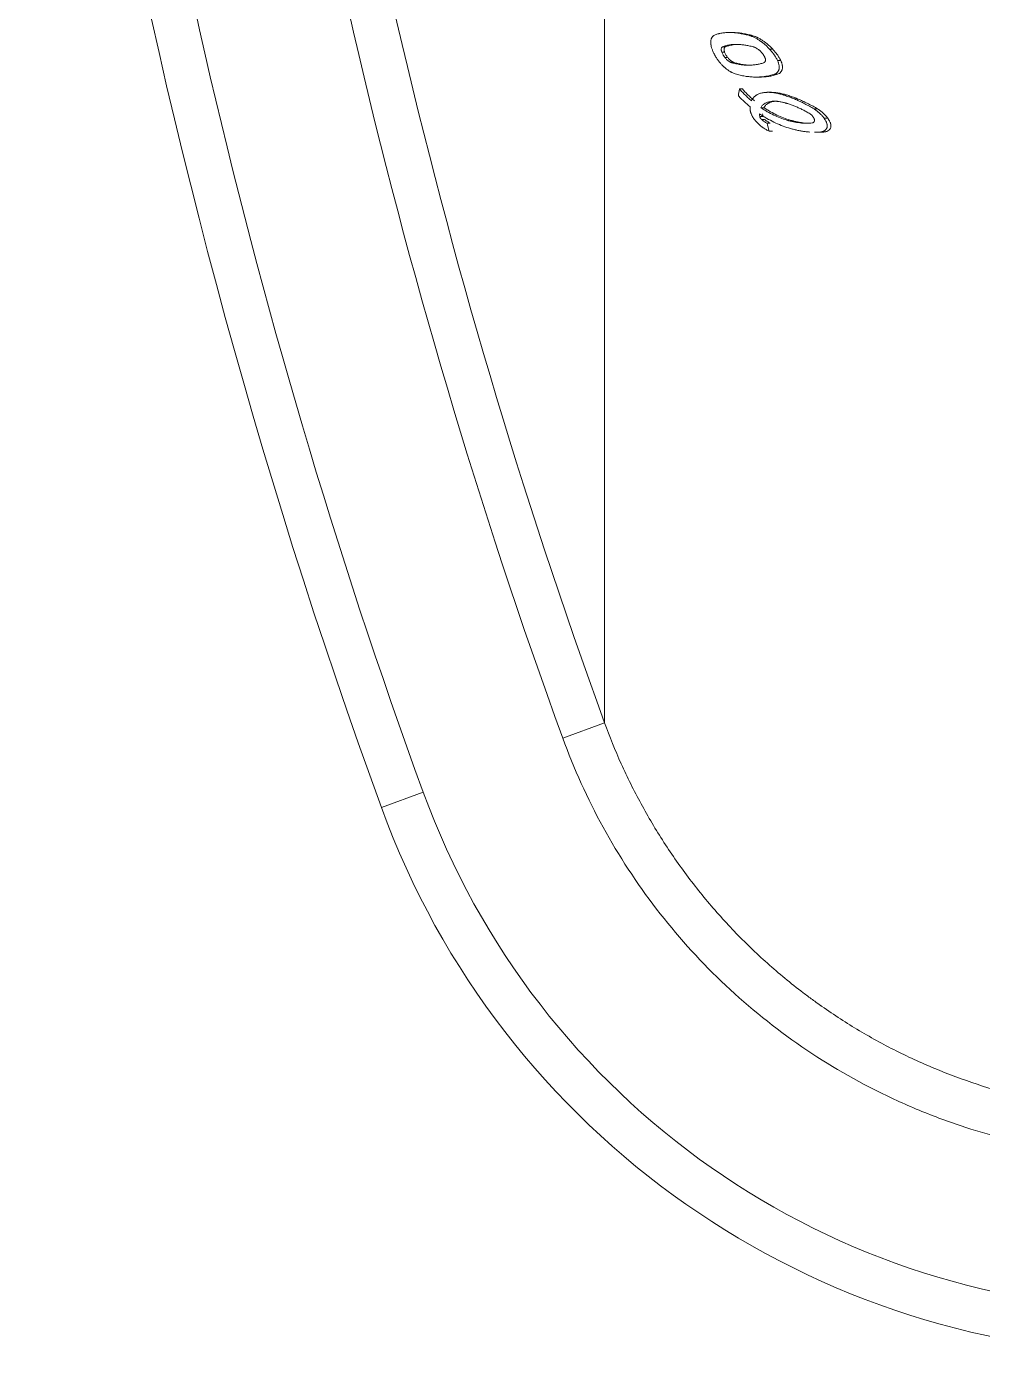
# Model space of a CAD drawing. Header units: millimetres. Extents: x 4664 to 8864, y -38 to 2932.
# Drawn here: x 7807.43 to 7835.45, y 2135.55 to 2174.46 of the extents above; entities that cross this region are included whole.
import ezdxf

# ---------------------------------------------------------------- set-up
doc = ezdxf.new("R2010")
doc.units = ezdxf.units.MM

msp = doc.modelspace()

# ---------------------------------------------------------------- linework, layer by layer
at = {"lineweight": 5}
for p, q in [((7824.373, 2178.168), (7824.373, 2154.059)), ((7828.111, 2174.289), (7828.027, 2174.289)), ((7827.92, 2173.869), (7827.837, 2173.869)), ((7828.681, 2174.207), (7828.593, 2174.207)), ((7827.893, 2173.714), (7827.811, 2173.714)), ((7827.982, 2173.557), (7827.899, 2173.557)), ((7829.303, 2173.804), (7829.211, 2173.804)), ((7828.189, 2173.402), (7828.105, 2173.402)), ((7829.539, 2173.468), (7829.445, 2173.468)), ((7828.82, 2172.983), (7828.909, 2172.983)), ((7829.444, 2173.065), (7829.35, 2173.065)), ((7828.415, 2172.634), (7828.329, 2172.634)), ((7829.265, 2172.536), (7829.161, 2172.536)), ((7829.048, 2172.083), (7828.957, 2172.083)), ((7830.622, 2172.05), (7830.518, 2172.05)), ((7829.013, 2171.829), (7828.923, 2171.829)), ((7829.068, 2171.743), (7828.977, 2171.743)), ((7829.229, 2171.632), (7829.137, 2171.632)), ((7830.92, 2171.774), (7830.812, 2171.774)), ((7829.293, 2171.399), (7829.201, 2171.399)), ((7830.525, 2171.367), (7830.63, 2171.367)), ((7830.639, 2171.369), (7830.746, 2171.369)), ((7824.373, 2154.059), (7823.146, 2153.612)), ((7817.83, 2151.574), (7819.056, 2152.021))]:
    msp.add_line(p, q, dxfattribs=at)
for centre, radius, start, end in [((7989.546, 2214.181), 182.774, 159.96842, 200.03158), ((7989.546, 2214.181), 181.468, 185.76036, 200.03158), ((7989.546, 2214.181), 175.775, 186.0323, 200.00117), ((7989.546, 2214.181), 177.081, 186.0323, 200.00117), ((7840.732, 2159.924), 23.071, 200.0316, 270), ((7840.732, 2159.924), 24.377, 200.0316, 270)]:
    msp.add_arc(centre, radius, start, end, dxfattribs=at)
for points, knots in [([(7828.593, 2174.207), (7828.545, 2174.219), (7828.497, 2174.23), (7828.404, 2174.25), (7828.358, 2174.258), (7828.267, 2174.272), (7828.223, 2174.277), (7828.136, 2174.285), (7828.093, 2174.288), (7828.009, 2174.289), (7827.968, 2174.288), (7827.887, 2174.283), (7827.848, 2174.278), (7827.79, 2174.268), (7827.772, 2174.264), (7827.748, 2174.259), (7827.743, 2174.258), (7827.734, 2174.255), (7827.72, 2174.252), (7827.706, 2174.248), (7827.661, 2174.235), (7827.626, 2174.222), (7827.593, 2174.207)], [0, 0, 0, 0, 0.125, 0.125, 0.25, 0.25, 0.375, 0.375, 0.5, 0.5, 0.625, 0.625, 0.75, 0.75, 0.8125, 0.8125, 0.828125, 0.828125, 0.84375, 0.875, 0.875, 1, 1, 1, 1]), ([(7828.681, 2174.207), (7828.632, 2174.219), (7828.584, 2174.23), (7828.49, 2174.25), (7828.444, 2174.258), (7828.353, 2174.272), (7828.308, 2174.277), (7828.22, 2174.285), (7828.177, 2174.288), (7828.126, 2174.288), (7828.118, 2174.289), (7828.109, 2174.289)], [0, 0, 0, 0, 0.237721, 0.237721, 0.475441, 0.475441, 0.713162, 0.713162, 0.950882, 0.950882, 1, 1, 1, 1]), ([(7827.593, 2174.207), (7827.58, 2174.201), (7827.568, 2174.194), (7827.552, 2174.181), (7827.547, 2174.176), (7827.538, 2174.166), (7827.533, 2174.161), (7827.528, 2174.153), (7827.527, 2174.152), (7827.524, 2174.149), (7827.523, 2174.147), (7827.52, 2174.143), (7827.518, 2174.139), (7827.513, 2174.129), (7827.506, 2174.115), (7827.498, 2174.092), (7827.494, 2174.075), (7827.492, 2174.061), (7827.491, 2174.055), (7827.49, 2174.048), (7827.489, 2174.043), (7827.489, 2174.04), (7827.488, 2174.028), (7827.487, 2174.018), (7827.487, 2173.988), (7827.488, 2173.966), (7827.492, 2173.938), (7827.493, 2173.93), (7827.495, 2173.921), (7827.496, 2173.916), (7827.496, 2173.913), (7827.499, 2173.898), (7827.501, 2173.887), (7827.51, 2173.851), (7827.517, 2173.828), (7827.526, 2173.804)], [0, 0, 0, 0, 0.125, 0.125, 0.1875, 0.1875, 0.25, 0.25, 0.265625, 0.265625, 0.28125, 0.28125, 0.3125, 0.3125, 0.375, 0.4375, 0.5, 0.5, 0.53125, 0.546875, 0.546875, 0.5625, 0.5625, 0.625, 0.625, 0.75, 0.75, 0.78125, 0.796875, 0.796875, 0.8125, 0.8125, 0.875, 0.875, 1, 1, 1, 1]), ([(7827.837, 2173.869), (7827.832, 2173.867), (7827.828, 2173.864), (7827.819, 2173.858), (7827.815, 2173.854), (7827.811, 2173.848), (7827.81, 2173.847), (7827.808, 2173.845), (7827.806, 2173.841), (7827.804, 2173.837), (7827.8, 2173.828), (7827.798, 2173.822), (7827.797, 2173.813), (7827.796, 2173.812), (7827.796, 2173.808), (7827.796, 2173.806), (7827.795, 2173.801), (7827.795, 2173.797), (7827.795, 2173.785), (7827.795, 2173.777), (7827.797, 2173.766), (7827.797, 2173.764), (7827.798, 2173.759), (7827.798, 2173.757), (7827.8, 2173.75), (7827.801, 2173.746), (7827.804, 2173.732), (7827.807, 2173.723), (7827.811, 2173.714)], [0, 0, 0, 0, 0.125, 0.125, 0.25, 0.25, 0.28125, 0.28125, 0.3125, 0.375, 0.375, 0.5, 0.5, 0.53125, 0.53125, 0.5625, 0.5625, 0.625, 0.625, 0.75, 0.75, 0.78125, 0.78125, 0.8125, 0.8125, 0.875, 0.875, 1, 1, 1, 1]), ([(7828.734, 2173.869), (7828.691, 2173.88), (7828.648, 2173.889), (7828.565, 2173.906), (7828.524, 2173.914), (7828.443, 2173.926), (7828.404, 2173.931), (7828.326, 2173.937), (7828.288, 2173.939), (7828.212, 2173.941), (7828.175, 2173.94), (7828.103, 2173.935), (7828.068, 2173.931), (7828.016, 2173.923), (7827.999, 2173.919), (7827.965, 2173.912), (7827.948, 2173.907), (7827.899, 2173.893), (7827.868, 2173.882), (7827.837, 2173.869)], [0, 0, 0, 0, 0.125, 0.125, 0.25, 0.25, 0.375, 0.375, 0.5, 0.5, 0.625, 0.625, 0.75, 0.75, 0.8125, 0.8125, 0.875, 0.875, 1, 1, 1, 1]), ([(7827.92, 2173.869), (7827.915, 2173.867), (7827.91, 2173.864), (7827.904, 2173.859), (7827.902, 2173.858), (7827.899, 2173.855), (7827.898, 2173.854), (7827.896, 2173.851), (7827.895, 2173.85), (7827.891, 2173.845), (7827.888, 2173.84), (7827.883, 2173.828), (7827.881, 2173.822), (7827.879, 2173.813), (7827.879, 2173.812), (7827.878, 2173.808), (7827.878, 2173.802), (7827.877, 2173.797), (7827.877, 2173.785), (7827.878, 2173.777), (7827.879, 2173.766), (7827.88, 2173.764), (7827.88, 2173.759), (7827.882, 2173.753), (7827.884, 2173.741), (7827.887, 2173.732), (7827.889, 2173.725), (7827.89, 2173.723), (7827.891, 2173.719), (7827.892, 2173.716), (7827.893, 2173.714)], [0, 0, 0, 0, 0.125, 0.125, 0.1875, 0.1875, 0.21875, 0.21875, 0.25, 0.25, 0.375, 0.375, 0.5, 0.5, 0.53125, 0.53125, 0.5625, 0.625, 0.625, 0.75, 0.75, 0.78125, 0.78125, 0.8125, 0.875, 0.9375, 0.9375, 0.96875, 0.96875, 1, 1, 1, 1]), ([(7828.315, 2173.94), (7828.284, 2173.94), (7828.254, 2173.939), (7828.188, 2173.935), (7828.152, 2173.931), (7828.109, 2173.924), (7828.1, 2173.922), (7828.083, 2173.919), (7828.074, 2173.917), (7828.049, 2173.912), (7828.032, 2173.907), (7827.982, 2173.893), (7827.951, 2173.882), (7827.92, 2173.869)], [0, 0, 0, 0, 0.21404, 0.21404, 0.476026, 0.476026, 0.541523, 0.541523, 0.60702, 0.60702, 0.738013, 0.738013, 1, 1, 1, 1]), ([(7829.211, 2173.804), (7829.198, 2173.817), (7829.186, 2173.829), (7829.162, 2173.854), (7829.149, 2173.866), (7829.112, 2173.902), (7829.087, 2173.924), (7829.035, 2173.967), (7829.009, 2173.988), (7828.977, 2174.012), (7828.97, 2174.017), (7828.96, 2174.024), (7828.957, 2174.026), (7828.95, 2174.031), (7828.934, 2174.042), (7828.917, 2174.053), (7828.878, 2174.079), (7828.852, 2174.095), (7828.799, 2174.124), (7828.773, 2174.138), (7828.734, 2174.156), (7828.721, 2174.162), (7828.702, 2174.17), (7828.695, 2174.173), (7828.682, 2174.178), (7828.676, 2174.18), (7828.644, 2174.192), (7828.618, 2174.2), (7828.593, 2174.207)], [0, 0, 0, 0, 0.0625, 0.0625, 0.125, 0.125, 0.25, 0.25, 0.375, 0.375, 0.40625, 0.40625, 0.421875, 0.421875, 0.4375, 0.5, 0.5, 0.625, 0.625, 0.75, 0.75, 0.8125, 0.8125, 0.84375, 0.84375, 0.875, 0.875, 1, 1, 1, 1]), ([(7829.303, 2173.804), (7829.291, 2173.817), (7829.279, 2173.829), (7829.254, 2173.854), (7829.242, 2173.866), (7829.216, 2173.89), (7829.204, 2173.901), (7829.184, 2173.918), (7829.178, 2173.924), (7829.165, 2173.935), (7829.158, 2173.941), (7829.126, 2173.968), (7829.099, 2173.988), (7829.047, 2174.027), (7829.02, 2174.045), (7828.968, 2174.079), (7828.941, 2174.095), (7828.902, 2174.117), (7828.888, 2174.124), (7828.872, 2174.133), (7828.868, 2174.134), (7828.862, 2174.138), (7828.858, 2174.139), (7828.848, 2174.144), (7828.842, 2174.147), (7828.809, 2174.163), (7828.783, 2174.173), (7828.731, 2174.192), (7828.706, 2174.2), (7828.681, 2174.207)], [0, 0, 0, 0, 0.0625, 0.0625, 0.125, 0.125, 0.1875, 0.1875, 0.21875, 0.21875, 0.25, 0.25, 0.375, 0.375, 0.5, 0.5, 0.625, 0.625, 0.6875, 0.6875, 0.703125, 0.703125, 0.71875, 0.71875, 0.75, 0.75, 0.875, 0.875, 1, 1, 1, 1]), ([(7828.97, 2173.714), (7828.961, 2173.724), (7828.951, 2173.734), (7828.932, 2173.752), (7828.923, 2173.761), (7828.908, 2173.773), (7828.903, 2173.777), (7828.896, 2173.783), (7828.893, 2173.785), (7828.888, 2173.789), (7828.886, 2173.791), (7828.873, 2173.8), (7828.863, 2173.807), (7828.843, 2173.82), (7828.833, 2173.827), (7828.818, 2173.835), (7828.813, 2173.838), (7828.806, 2173.841), (7828.803, 2173.843), (7828.798, 2173.845), (7828.796, 2173.846), (7828.783, 2173.852), (7828.773, 2173.856), (7828.753, 2173.864), (7828.744, 2173.867), (7828.734, 2173.869)], [0, 0, 0, 0, 0.125, 0.125, 0.25, 0.25, 0.3125, 0.3125, 0.34375, 0.34375, 0.375, 0.375, 0.5, 0.5, 0.625, 0.625, 0.6875, 0.6875, 0.71875, 0.71875, 0.75, 0.75, 0.875, 0.875, 1, 1, 1, 1]), ([(7827.526, 2173.804), (7827.531, 2173.789), (7827.537, 2173.774), (7827.548, 2173.744), (7827.555, 2173.73), (7827.568, 2173.701), (7827.575, 2173.687), (7827.589, 2173.658), (7827.596, 2173.644), (7827.608, 2173.623), (7827.614, 2173.612), (7827.62, 2173.601), (7827.624, 2173.594), (7827.626, 2173.591), (7827.636, 2173.574), (7827.645, 2173.56), (7827.671, 2173.519), (7827.689, 2173.493), (7827.708, 2173.468)], [0, 0, 0, 0, 0.125, 0.125, 0.25, 0.25, 0.375, 0.375, 0.5, 0.5, 0.5625, 0.59375, 0.59375, 0.625, 0.625, 0.75, 0.75, 1, 1, 1, 1]), ([(7827.811, 2173.714), (7827.816, 2173.7), (7827.821, 2173.686), (7827.834, 2173.659), (7827.841, 2173.646), (7827.851, 2173.629), (7827.852, 2173.626), (7827.856, 2173.62), (7827.858, 2173.616), (7827.864, 2173.607), (7827.868, 2173.6), (7827.881, 2173.581), (7827.89, 2173.569), (7827.899, 2173.557)], [0, 0, 0, 0, 0.25, 0.25, 0.5, 0.5, 0.5625, 0.5625, 0.625, 0.625, 0.75, 0.75, 1, 1, 1, 1]), ([(7827.893, 2173.714), (7827.898, 2173.7), (7827.904, 2173.686), (7827.917, 2173.659), (7827.924, 2173.646), (7827.933, 2173.629), (7827.935, 2173.626), (7827.939, 2173.62), (7827.941, 2173.616), (7827.947, 2173.607), (7827.951, 2173.6), (7827.964, 2173.581), (7827.973, 2173.569), (7827.982, 2173.557)], [0, 0, 0, 0, 0.25, 0.25, 0.5, 0.5, 0.5625, 0.5625, 0.625, 0.625, 0.75, 0.75, 1, 1, 1, 1]), ([(7827.899, 2173.557), (7827.906, 2173.547), (7827.914, 2173.537), (7827.931, 2173.519), (7827.939, 2173.51), (7827.951, 2173.498), (7827.956, 2173.494), (7827.962, 2173.488), (7827.964, 2173.486), (7827.969, 2173.482), (7827.971, 2173.48), (7827.982, 2173.471), (7827.991, 2173.464), (7828.008, 2173.45), (7828.017, 2173.444), (7828.03, 2173.436), (7828.035, 2173.433), (7828.041, 2173.429), (7828.043, 2173.428), (7828.048, 2173.426), (7828.05, 2173.425), (7828.061, 2173.419), (7828.07, 2173.415), (7828.088, 2173.408), (7828.096, 2173.405), (7828.105, 2173.402)], [0, 0, 0, 0, 0.125, 0.125, 0.25, 0.25, 0.3125, 0.3125, 0.34375, 0.34375, 0.375, 0.375, 0.5, 0.5, 0.625, 0.625, 0.6875, 0.6875, 0.71875, 0.71875, 0.75, 0.75, 0.875, 0.875, 1, 1, 1, 1]), ([(7827.982, 2173.557), (7827.99, 2173.547), (7827.998, 2173.538), (7828.014, 2173.519), (7828.022, 2173.51), (7828.035, 2173.498), (7828.039, 2173.494), (7828.048, 2173.486), (7828.052, 2173.482), (7828.066, 2173.47), (7828.074, 2173.463), (7828.092, 2173.45), (7828.101, 2173.444), (7828.112, 2173.437), (7828.115, 2173.436), (7828.119, 2173.433), (7828.126, 2173.429), (7828.132, 2173.426), (7828.146, 2173.419), (7828.155, 2173.415), (7828.172, 2173.408), (7828.181, 2173.405), (7828.189, 2173.402)], [0, 0, 0, 0, 0.125, 0.125, 0.25, 0.25, 0.3125, 0.3125, 0.375, 0.375, 0.5, 0.5, 0.625, 0.625, 0.65625, 0.65625, 0.6875, 0.75, 0.75, 0.875, 0.875, 1, 1, 1, 1]), ([(7829.074, 2173.557), (7829.071, 2173.564), (7829.068, 2173.571), (7829.061, 2173.585), (7829.057, 2173.592), (7829.046, 2173.613), (7829.037, 2173.626), (7829.026, 2173.643), (7829.024, 2173.646), (7829.019, 2173.652), (7829.017, 2173.656), (7829.01, 2173.665), (7829.005, 2173.672), (7828.99, 2173.69), (7828.98, 2173.702), (7828.97, 2173.714)], [0, 0, 0, 0, 0.125, 0.125, 0.25, 0.25, 0.5, 0.5, 0.5625, 0.5625, 0.625, 0.625, 0.75, 0.75, 1, 1, 1, 1]), ([(7829.04, 2173.402), (7829.046, 2173.404), (7829.051, 2173.407), (7829.061, 2173.413), (7829.066, 2173.417), (7829.071, 2173.422), (7829.073, 2173.424), (7829.075, 2173.426), (7829.078, 2173.43), (7829.08, 2173.434), (7829.085, 2173.442), (7829.087, 2173.448), (7829.091, 2173.462), (7829.092, 2173.47), (7829.093, 2173.482), (7829.093, 2173.486), (7829.092, 2173.492), (7829.092, 2173.494), (7829.091, 2173.498), (7829.091, 2173.501), (7829.089, 2173.512), (7829.087, 2173.521), (7829.084, 2173.532), (7829.083, 2173.534), (7829.082, 2173.539), (7829.081, 2173.541), (7829.078, 2173.548), (7829.076, 2173.553), (7829.074, 2173.557)], [0, 0, 0, 0, 0.125, 0.125, 0.25, 0.25, 0.28125, 0.28125, 0.3125, 0.375, 0.375, 0.5, 0.5, 0.625, 0.625, 0.6875, 0.6875, 0.71875, 0.71875, 0.75, 0.75, 0.875, 0.875, 0.90625, 0.90625, 0.9375, 0.9375, 1, 1, 1, 1]), ([(7829.445, 2173.468), (7829.438, 2173.483), (7829.43, 2173.498), (7829.414, 2173.528), (7829.406, 2173.543), (7829.388, 2173.572), (7829.379, 2173.587), (7829.361, 2173.616), (7829.351, 2173.63), (7829.336, 2173.651), (7829.328, 2173.661), (7829.321, 2173.672), (7829.315, 2173.679), (7829.313, 2173.682), (7829.3, 2173.699), (7829.289, 2173.713), (7829.256, 2173.753), (7829.234, 2173.779), (7829.211, 2173.804)], [0, 0, 0, 0, 0.125, 0.125, 0.25, 0.25, 0.375, 0.375, 0.5, 0.5, 0.5625, 0.59375, 0.59375, 0.625, 0.625, 0.75, 0.75, 1, 1, 1, 1]), ([(7829.539, 2173.468), (7829.532, 2173.483), (7829.525, 2173.498), (7829.508, 2173.528), (7829.5, 2173.543), (7829.483, 2173.573), (7829.473, 2173.587), (7829.454, 2173.616), (7829.445, 2173.63), (7829.43, 2173.651), (7829.422, 2173.661), (7829.412, 2173.675), (7829.406, 2173.682), (7829.393, 2173.699), (7829.382, 2173.713), (7829.349, 2173.753), (7829.326, 2173.779), (7829.303, 2173.804)], [0, 0, 0, 0, 0.125, 0.125, 0.25, 0.25, 0.375, 0.375, 0.5, 0.5, 0.5625, 0.59375, 0.625, 0.625, 0.75, 0.75, 1, 1, 1, 1]), ([(7827.708, 2173.468), (7827.718, 2173.454), (7827.728, 2173.441), (7827.748, 2173.416), (7827.758, 2173.404), (7827.789, 2173.368), (7827.81, 2173.345), (7827.843, 2173.312), (7827.854, 2173.301), (7827.871, 2173.286), (7827.876, 2173.281), (7827.887, 2173.271), (7827.893, 2173.266), (7827.921, 2173.241), (7827.944, 2173.223), (7827.989, 2173.189), (7828.012, 2173.173), (7828.046, 2173.152), (7828.058, 2173.145), (7828.075, 2173.135), (7828.081, 2173.131), (7828.09, 2173.127), (7828.093, 2173.125), (7828.098, 2173.122), (7828.101, 2173.121), (7828.127, 2173.107), (7828.15, 2173.097), (7828.196, 2173.078), (7828.219, 2173.071), (7828.241, 2173.065)], [0, 0, 0, 0, 0.0625, 0.0625, 0.125, 0.125, 0.25, 0.25, 0.3125, 0.3125, 0.34375, 0.34375, 0.375, 0.375, 0.5, 0.5, 0.625, 0.625, 0.6875, 0.6875, 0.71875, 0.71875, 0.734375, 0.734375, 0.75, 0.75, 0.875, 0.875, 1, 1, 1, 1]), ([(7828.105, 2173.402), (7828.146, 2173.391), (7828.228, 2173.37), (7828.308, 2173.356), (7828.389, 2173.344), (7828.429, 2173.339), (7828.508, 2173.333), (7828.548, 2173.331), (7828.626, 2173.331), (7828.665, 2173.332), (7828.742, 2173.337), (7828.781, 2173.341), (7828.828, 2173.349), (7828.838, 2173.35), (7828.856, 2173.354), (7828.866, 2173.355), (7828.894, 2173.361), (7828.913, 2173.365), (7828.968, 2173.379), (7829.004, 2173.39), (7829.04, 2173.402)], [0, 0, 0, 0, 0.125, 0.25, 0.25, 0.375, 0.375, 0.5, 0.5, 0.625, 0.625, 0.75, 0.75, 0.78125, 0.78125, 0.8125, 0.8125, 0.875, 0.875, 1, 1, 1, 1]), ([(7828.189, 2173.402), (7828.231, 2173.391), (7828.313, 2173.37), (7828.394, 2173.356), (7828.475, 2173.344), (7828.516, 2173.339), (7828.596, 2173.333), (7828.635, 2173.331), (7828.678, 2173.331), (7828.682, 2173.331), (7828.685, 2173.331)], [0, 0, 0, 0, 0.244812, 0.489625, 0.489625, 0.734437, 0.734437, 0.97925, 0.97925, 1, 1, 1, 1]), ([(7829.35, 2173.065), (7829.366, 2173.07), (7829.381, 2173.077), (7829.402, 2173.089), (7829.408, 2173.093), (7829.421, 2173.103), (7829.428, 2173.108), (7829.435, 2173.115), (7829.436, 2173.117), (7829.439, 2173.119), (7829.441, 2173.121), (7829.445, 2173.126), (7829.448, 2173.129), (7829.455, 2173.138), (7829.46, 2173.145), (7829.469, 2173.16), (7829.473, 2173.168), (7829.478, 2173.18), (7829.481, 2173.186), (7829.483, 2173.193), (7829.484, 2173.197), (7829.485, 2173.199), (7829.488, 2173.211), (7829.492, 2173.23), (7829.495, 2173.26), (7829.495, 2173.281), (7829.493, 2173.298), (7829.493, 2173.303), (7829.492, 2173.315), (7829.491, 2173.32), (7829.488, 2173.338), (7829.486, 2173.349), (7829.48, 2173.372), (7829.477, 2173.384), (7829.471, 2173.402), (7829.469, 2173.408), (7829.466, 2173.417), (7829.465, 2173.42), (7829.462, 2173.426), (7829.457, 2173.441), (7829.45, 2173.456), (7829.445, 2173.468)], [0, 0, 0, 0, 0.125, 0.125, 0.1875, 0.1875, 0.25, 0.25, 0.265625, 0.265625, 0.28125, 0.28125, 0.3125, 0.3125, 0.375, 0.375, 0.4375, 0.4375, 0.46875, 0.484375, 0.484375, 0.5, 0.5, 0.5625, 0.625, 0.6875, 0.6875, 0.71875, 0.71875, 0.75, 0.75, 0.8125, 0.8125, 0.875, 0.875, 0.90625, 0.90625, 0.921875, 0.921875, 0.9375, 1, 1, 1, 1]), ([(7829.444, 2173.065), (7829.46, 2173.07), (7829.475, 2173.076), (7829.496, 2173.089), (7829.503, 2173.093), (7829.512, 2173.1), (7829.517, 2173.104), (7829.522, 2173.108), (7829.525, 2173.111), (7829.526, 2173.112), (7829.534, 2173.119), (7829.539, 2173.125), (7829.55, 2173.138), (7829.555, 2173.145), (7829.564, 2173.16), (7829.568, 2173.167), (7829.572, 2173.178), (7829.573, 2173.18), (7829.575, 2173.184), (7829.575, 2173.186), (7829.578, 2173.193), (7829.579, 2173.197), (7829.583, 2173.211), (7829.587, 2173.229), (7829.589, 2173.25), (7829.59, 2173.27), (7829.59, 2173.281), (7829.589, 2173.295), (7829.588, 2173.298), (7829.588, 2173.303), (7829.587, 2173.312), (7829.586, 2173.32), (7829.583, 2173.337), (7829.581, 2173.349), (7829.575, 2173.372), (7829.572, 2173.384), (7829.566, 2173.402), (7829.564, 2173.408), (7829.559, 2173.42), (7829.557, 2173.426), (7829.55, 2173.444), (7829.545, 2173.456), (7829.539, 2173.468)], [0, 0, 0, 0, 0.125, 0.125, 0.1875, 0.1875, 0.21875, 0.234375, 0.234375, 0.25, 0.25, 0.3125, 0.3125, 0.375, 0.375, 0.4375, 0.4375, 0.453125, 0.453125, 0.46875, 0.46875, 0.5, 0.5, 0.5625, 0.625, 0.625, 0.6875, 0.6875, 0.703125, 0.703125, 0.71875, 0.75, 0.75, 0.8125, 0.8125, 0.875, 0.875, 0.90625, 0.90625, 0.9375, 0.9375, 1, 1, 1, 1]), ([(7828.241, 2173.065), (7828.289, 2173.051), (7828.386, 2173.028), (7828.481, 2173.011), (7828.576, 2172.997), (7828.624, 2172.992), (7828.718, 2172.985), (7828.764, 2172.983), (7828.857, 2172.982), (7828.904, 2172.984), (7828.995, 2172.99), (7829.041, 2172.995), (7829.098, 2173.003), (7829.109, 2173.005), (7829.126, 2173.008), (7829.131, 2173.009), (7829.143, 2173.011), (7829.171, 2173.016), (7829.198, 2173.022), (7829.264, 2173.038), (7829.308, 2173.05), (7829.35, 2173.065)], [0, 0, 0, 0, 0.125, 0.25, 0.25, 0.375, 0.375, 0.5, 0.5, 0.625, 0.625, 0.75, 0.75, 0.78125, 0.78125, 0.796875, 0.796875, 0.8125, 0.875, 0.875, 1, 1, 1, 1]), ([(7828.912, 2172.983), (7828.955, 2172.983), (7828.998, 2172.984), (7829.086, 2172.99), (7829.132, 2172.995), (7829.189, 2173.003), (7829.201, 2173.005), (7829.223, 2173.009), (7829.235, 2173.011), (7829.268, 2173.017), (7829.291, 2173.022), (7829.357, 2173.038), (7829.401, 2173.05), (7829.444, 2173.065)], [0, 0, 0, 0, 0.234838, 0.234838, 0.489892, 0.489892, 0.553656, 0.553656, 0.617419, 0.617419, 0.744946, 0.744946, 1, 1, 1, 1]), ([(7828.298, 2172.431), (7828.326, 2172.402), (7828.353, 2172.373), (7828.409, 2172.317), (7828.438, 2172.29), (7828.524, 2172.21), (7828.582, 2172.159), (7828.641, 2172.11)], [0, 0, 0, 0, 0.25, 0.25, 0.5, 0.5, 1, 1, 1, 1]), ([(7828.683, 2172.288), (7828.652, 2172.314), (7828.622, 2172.34), (7828.561, 2172.395), (7828.531, 2172.423), (7828.472, 2172.481), (7828.443, 2172.51), (7828.386, 2172.571), (7828.357, 2172.602), (7828.329, 2172.634)], [0, 0, 0, 0, 0.25, 0.25, 0.5, 0.5, 0.75, 0.75, 1, 1, 1, 1]), ([(7828.415, 2172.634), (7828.443, 2172.602), (7828.472, 2172.571), (7828.53, 2172.51), (7828.559, 2172.481), (7828.619, 2172.423), (7828.649, 2172.395), (7828.71, 2172.34), (7828.741, 2172.314), (7828.772, 2172.288)], [0, 0, 0, 0, 0.25, 0.25, 0.5, 0.5, 0.75, 0.75, 1, 1, 1, 1]), ([(7830.518, 2172.05), (7830.472, 2172.077), (7830.426, 2172.102), (7830.335, 2172.152), (7830.245, 2172.2), (7830.155, 2172.244), (7830.065, 2172.286), (7830.021, 2172.307), (7829.932, 2172.345), (7829.888, 2172.363), (7829.8, 2172.397), (7829.756, 2172.413), (7829.691, 2172.435), (7829.669, 2172.442), (7829.637, 2172.452), (7829.626, 2172.455), (7829.605, 2172.462), (7829.594, 2172.465), (7829.54, 2172.48), (7829.498, 2172.491), (7829.414, 2172.509), (7829.373, 2172.517), (7829.292, 2172.528), (7829.253, 2172.532), (7829.195, 2172.535), (7829.175, 2172.536), (7829.152, 2172.536), (7829.147, 2172.536), (7829.137, 2172.535), (7829.133, 2172.535), (7829.119, 2172.535), (7829.109, 2172.534), (7829.063, 2172.531), (7829.028, 2172.527), (7828.977, 2172.516), (7828.96, 2172.512), (7828.928, 2172.502), (7828.912, 2172.496), (7828.881, 2172.484), (7828.866, 2172.476), (7828.848, 2172.466), (7828.844, 2172.464), (7828.837, 2172.46), (7828.826, 2172.454), (7828.816, 2172.447), (7828.796, 2172.433), (7828.784, 2172.422), (7828.76, 2172.4), (7828.748, 2172.388), (7828.727, 2172.363), (7828.717, 2172.349), (7828.699, 2172.32), (7828.691, 2172.305), (7828.683, 2172.288)], [0, 0, 0, 0, 0.0625, 0.0625, 0.125, 0.1875, 0.1875, 0.25, 0.25, 0.3125, 0.3125, 0.375, 0.375, 0.40625, 0.40625, 0.421875, 0.421875, 0.4375, 0.4375, 0.5, 0.5, 0.5625, 0.5625, 0.625, 0.625, 0.65625, 0.65625, 0.664063, 0.664063, 0.671875, 0.671875, 0.6875, 0.6875, 0.75, 0.75, 0.78125, 0.78125, 0.8125, 0.8125, 0.84375, 0.84375, 0.851563, 0.851563, 0.859375, 0.875, 0.875, 0.90625, 0.90625, 0.9375, 0.9375, 0.96875, 0.96875, 1, 1, 1, 1]), ([(7830.622, 2172.05), (7830.577, 2172.076), (7830.486, 2172.127), (7830.395, 2172.175), (7830.304, 2172.221), (7830.259, 2172.243), (7830.168, 2172.285), (7830.123, 2172.306), (7830.055, 2172.335), (7830.033, 2172.344), (7830.004, 2172.355), (7829.999, 2172.358), (7829.987, 2172.362), (7829.971, 2172.369), (7829.954, 2172.375), (7829.898, 2172.397), (7829.854, 2172.413), (7829.766, 2172.442), (7829.723, 2172.456), (7829.637, 2172.48), (7829.594, 2172.49), (7829.511, 2172.509), (7829.469, 2172.516), (7829.418, 2172.524), (7829.408, 2172.525), (7829.387, 2172.527), (7829.377, 2172.529), (7829.347, 2172.532), (7829.327, 2172.533), (7829.291, 2172.535), (7829.274, 2172.535), (7829.257, 2172.536)], [0, 0, 0, 0, 0.095845, 0.19169, 0.19169, 0.287536, 0.287536, 0.383381, 0.383381, 0.431303, 0.431303, 0.443284, 0.443284, 0.455265, 0.479226, 0.479226, 0.575071, 0.575071, 0.670916, 0.670916, 0.766761, 0.766761, 0.862607, 0.862607, 0.886568, 0.886568, 0.910529, 0.910529, 0.958452, 0.958452, 1, 1, 1, 1]), ([(7828.641, 2172.029), (7828.641, 2172.021), (7828.642, 2172.013), (7828.645, 2171.996), (7828.648, 2171.979), (7828.653, 2171.962), (7828.657, 2171.949), (7828.659, 2171.942), (7828.661, 2171.936), (7828.662, 2171.931), (7828.663, 2171.929), (7828.667, 2171.918), (7828.671, 2171.909), (7828.678, 2171.892), (7828.682, 2171.883), (7828.69, 2171.866), (7828.695, 2171.857), (7828.702, 2171.844), (7828.705, 2171.837), (7828.709, 2171.831), (7828.711, 2171.827), (7828.712, 2171.824), (7828.724, 2171.805), (7828.734, 2171.789), (7828.756, 2171.756), (7828.768, 2171.74), (7828.786, 2171.717), (7828.792, 2171.71), (7828.802, 2171.698), (7828.805, 2171.694), (7828.811, 2171.687), (7828.814, 2171.683), (7828.83, 2171.665), (7828.843, 2171.651), (7828.87, 2171.624), (7828.884, 2171.611), (7828.911, 2171.585), (7828.925, 2171.573), (7828.953, 2171.549), (7828.967, 2171.538), (7828.985, 2171.524), (7828.989, 2171.522), (7828.996, 2171.516), (7829.007, 2171.508), (7829.018, 2171.501), (7829.04, 2171.486), (7829.054, 2171.476), (7829.083, 2171.458), (7829.112, 2171.441), (7829.142, 2171.426), (7829.171, 2171.412), (7829.186, 2171.405), (7829.201, 2171.399)], [0, 0, 0, 0, 0.03125, 0.03125, 0.0625, 0.09375, 0.09375, 0.109375, 0.117188, 0.117188, 0.125, 0.125, 0.15625, 0.15625, 0.1875, 0.1875, 0.21875, 0.21875, 0.234375, 0.242188, 0.242188, 0.25, 0.25, 0.3125, 0.3125, 0.375, 0.375, 0.40625, 0.40625, 0.421875, 0.421875, 0.4375, 0.4375, 0.5, 0.5, 0.5625, 0.5625, 0.625, 0.625, 0.6875, 0.6875, 0.703125, 0.703125, 0.71875, 0.75, 0.75, 0.8125, 0.8125, 0.875, 0.9375, 0.9375, 1, 1, 1, 1]), ([(7830.398, 2171.908), (7830.362, 2171.929), (7830.327, 2171.949), (7830.256, 2171.987), (7830.186, 2172.024), (7830.116, 2172.057), (7830.046, 2172.089), (7830.012, 2172.105), (7829.942, 2172.133), (7829.908, 2172.147), (7829.84, 2172.173), (7829.805, 2172.185), (7829.755, 2172.201), (7829.738, 2172.206), (7829.712, 2172.214), (7829.704, 2172.216), (7829.687, 2172.221), (7829.678, 2172.223), (7829.636, 2172.235), (7829.603, 2172.243), (7829.538, 2172.256), (7829.506, 2172.261), (7829.442, 2172.27), (7829.411, 2172.272), (7829.366, 2172.274), (7829.35, 2172.275), (7829.328, 2172.274), (7829.321, 2172.274), (7829.309, 2172.274), (7829.306, 2172.274), (7829.298, 2172.273), (7829.295, 2172.273), (7829.262, 2172.271), (7829.234, 2172.267), (7829.193, 2172.258), (7829.18, 2172.255), (7829.154, 2172.247), (7829.142, 2172.243), (7829.117, 2172.233), (7829.105, 2172.228), (7829.091, 2172.22), (7829.088, 2172.219), (7829.082, 2172.215), (7829.079, 2172.214), (7829.071, 2172.209), (7829.065, 2172.205), (7829.049, 2172.194), (7829.039, 2172.186), (7829.02, 2172.169), (7829.01, 2172.16), (7828.993, 2172.141), (7828.985, 2172.13), (7828.97, 2172.108), (7828.963, 2172.096), (7828.957, 2172.083)], [0, 0, 0, 0, 0.0625, 0.0625, 0.125, 0.1875, 0.1875, 0.25, 0.25, 0.3125, 0.3125, 0.375, 0.375, 0.40625, 0.40625, 0.421875, 0.421875, 0.4375, 0.4375, 0.5, 0.5, 0.5625, 0.5625, 0.625, 0.625, 0.65625, 0.65625, 0.671875, 0.671875, 0.679688, 0.679688, 0.6875, 0.6875, 0.75, 0.75, 0.78125, 0.78125, 0.8125, 0.8125, 0.84375, 0.84375, 0.851563, 0.851563, 0.859375, 0.859375, 0.875, 0.875, 0.90625, 0.90625, 0.9375, 0.9375, 0.96875, 0.96875, 1, 1, 1, 1]), ([(7828.957, 2172.083), (7828.988, 2172.062), (7829.019, 2172.042), (7829.082, 2172.004), (7829.114, 2171.985), (7829.208, 2171.932), (7829.271, 2171.899), (7829.398, 2171.839), (7829.461, 2171.811), (7829.589, 2171.762), (7829.653, 2171.74), (7829.733, 2171.716), (7829.757, 2171.709), (7829.781, 2171.702), (7829.797, 2171.698), (7829.805, 2171.696), (7829.845, 2171.686), (7829.909, 2171.671), (7829.973, 2171.659), (7830.036, 2171.649), (7830.067, 2171.644), (7830.13, 2171.637), (7830.161, 2171.634), (7830.223, 2171.63), (7830.254, 2171.629), (7830.315, 2171.628), (7830.345, 2171.628), (7830.406, 2171.631), (7830.436, 2171.633), (7830.465, 2171.637)], [0, 0, 0, 0, 0.0625, 0.0625, 0.125, 0.125, 0.25, 0.25, 0.375, 0.375, 0.5, 0.5, 0.53125, 0.546875, 0.546875, 0.5625, 0.5625, 0.625, 0.6875, 0.6875, 0.75, 0.75, 0.8125, 0.8125, 0.875, 0.875, 0.9375, 0.9375, 1, 1, 1, 1]), ([(7829.44, 2172.274), (7829.436, 2172.274), (7829.433, 2172.274), (7829.423, 2172.274), (7829.415, 2172.274), (7829.404, 2172.274), (7829.4, 2172.274), (7829.393, 2172.273), (7829.389, 2172.273), (7829.356, 2172.271), (7829.328, 2172.267), (7829.287, 2172.259), (7829.273, 2172.255), (7829.247, 2172.248), (7829.235, 2172.243), (7829.21, 2172.233), (7829.198, 2172.228), (7829.183, 2172.22), (7829.18, 2172.219), (7829.174, 2172.216), (7829.171, 2172.214), (7829.163, 2172.209), (7829.157, 2172.205), (7829.141, 2172.194), (7829.131, 2172.187), (7829.111, 2172.169), (7829.102, 2172.16), (7829.084, 2172.141), (7829.076, 2172.13), (7829.061, 2172.108), (7829.054, 2172.096), (7829.048, 2172.083)], [0, 0, 0, 0, 0.018602, 0.018602, 0.063211, 0.063211, 0.085515, 0.085515, 0.10782, 0.10782, 0.286256, 0.286256, 0.375474, 0.375474, 0.464692, 0.464692, 0.55391, 0.55391, 0.576214, 0.576214, 0.598519, 0.598519, 0.643128, 0.643128, 0.732346, 0.732346, 0.821564, 0.821564, 0.910782, 0.910782, 1, 1, 1, 1]), ([(7829.048, 2172.083), (7829.079, 2172.062), (7829.111, 2172.042), (7829.174, 2172.004), (7829.205, 2171.985), (7829.301, 2171.931), (7829.364, 2171.899), (7829.492, 2171.838), (7829.556, 2171.811), (7829.685, 2171.762), (7829.749, 2171.74), (7829.83, 2171.716), (7829.854, 2171.709), (7829.879, 2171.702), (7829.895, 2171.698), (7829.903, 2171.696), (7829.943, 2171.686), (7830.008, 2171.671), (7830.072, 2171.659), (7830.136, 2171.649), (7830.168, 2171.644), (7830.231, 2171.637), (7830.262, 2171.634), (7830.325, 2171.63), (7830.356, 2171.629), (7830.393, 2171.628), (7830.399, 2171.628), (7830.405, 2171.628)], [0, 0, 0, 0, 0.070409, 0.070409, 0.140818, 0.140818, 0.281636, 0.281636, 0.422454, 0.422454, 0.563272, 0.563272, 0.598476, 0.616078, 0.616078, 0.633681, 0.633681, 0.70409, 0.774499, 0.774499, 0.844907, 0.844907, 0.915316, 0.915316, 0.985725, 0.985725, 1, 1, 1, 1]), ([(7830.812, 2171.774), (7830.802, 2171.788), (7830.792, 2171.802), (7830.77, 2171.828), (7830.759, 2171.841), (7830.736, 2171.866), (7830.724, 2171.878), (7830.7, 2171.902), (7830.688, 2171.914), (7830.672, 2171.928), (7830.669, 2171.931), (7830.662, 2171.937), (7830.659, 2171.939), (7830.65, 2171.948), (7830.643, 2171.953), (7830.624, 2171.97), (7830.611, 2171.98), (7830.585, 2172.001), (7830.571, 2172.011), (7830.545, 2172.031), (7830.531, 2172.04), (7830.518, 2172.05)], [0, 0, 0, 0, 0.125, 0.125, 0.25, 0.25, 0.375, 0.375, 0.5, 0.5, 0.53125, 0.53125, 0.5625, 0.5625, 0.625, 0.625, 0.75, 0.75, 0.875, 0.875, 1, 1, 1, 1]), ([(7830.92, 2171.774), (7830.91, 2171.788), (7830.899, 2171.802), (7830.877, 2171.828), (7830.866, 2171.841), (7830.843, 2171.866), (7830.831, 2171.878), (7830.806, 2171.902), (7830.794, 2171.914), (7830.778, 2171.928), (7830.775, 2171.931), (7830.768, 2171.937), (7830.765, 2171.94), (7830.756, 2171.948), (7830.749, 2171.954), (7830.73, 2171.97), (7830.716, 2171.98), (7830.69, 2172.001), (7830.676, 2172.011), (7830.65, 2172.031), (7830.636, 2172.04), (7830.622, 2172.05)], [0, 0, 0, 0, 0.125, 0.125, 0.25, 0.25, 0.375, 0.375, 0.5, 0.5, 0.53125, 0.53125, 0.5625, 0.5625, 0.625, 0.625, 0.75, 0.75, 0.875, 0.875, 1, 1, 1, 1]), ([(7828.918, 2171.904), (7828.953, 2171.881), (7828.988, 2171.858), (7829.058, 2171.814), (7829.094, 2171.793), (7829.199, 2171.733), (7829.27, 2171.696), (7829.412, 2171.627), (7829.484, 2171.596), (7829.627, 2171.539), (7829.699, 2171.513), (7829.807, 2171.479), (7829.844, 2171.469), (7829.898, 2171.454), (7829.916, 2171.449), (7829.953, 2171.44), (7829.971, 2171.436), (7830.025, 2171.423), (7830.097, 2171.408), (7830.169, 2171.396), (7830.24, 2171.386), (7830.276, 2171.382), (7830.339, 2171.375), (7830.366, 2171.373), (7830.394, 2171.371)], [0, 0, 0, 0, 0.072577, 0.072577, 0.145154, 0.145154, 0.290307, 0.290307, 0.435461, 0.435461, 0.580615, 0.580615, 0.653192, 0.653192, 0.68948, 0.68948, 0.725769, 0.725769, 0.798345, 0.870922, 0.870922, 0.943499, 0.943499, 1, 1, 1, 1]), ([(7828.977, 2171.743), (7828.974, 2171.746), (7828.971, 2171.749), (7828.965, 2171.755), (7828.962, 2171.758), (7828.956, 2171.765), (7828.953, 2171.768), (7828.949, 2171.773), (7828.947, 2171.775), (7828.945, 2171.779), (7828.944, 2171.781), (7828.94, 2171.786), (7828.937, 2171.79), (7828.935, 2171.795), (7828.934, 2171.796), (7828.933, 2171.798), (7828.933, 2171.799), (7828.931, 2171.802), (7828.93, 2171.804), (7828.928, 2171.81), (7828.926, 2171.814), (7828.925, 2171.819), (7828.924, 2171.82), (7828.924, 2171.822), (7828.923, 2171.825), (7828.923, 2171.828), (7828.923, 2171.829)], [0, 0, 0, 0, 0.125, 0.125, 0.25, 0.25, 0.375, 0.375, 0.4375, 0.4375, 0.5, 0.5, 0.625, 0.625, 0.65625, 0.65625, 0.6875, 0.6875, 0.75, 0.75, 0.875, 0.875, 0.90625, 0.90625, 0.9375, 1, 1, 1, 1]), ([(7829.137, 2171.632), (7829.123, 2171.639), (7829.096, 2171.654), (7829.069, 2171.671), (7829.042, 2171.69), (7829.029, 2171.699), (7829.003, 2171.72), (7828.99, 2171.731), (7828.977, 2171.743)], [0, 0, 0, 0, 0.25, 0.5, 0.5, 0.75, 0.75, 1, 1, 1, 1]), ([(7829.068, 2171.743), (7829.081, 2171.731), (7829.094, 2171.72), (7829.12, 2171.699), (7829.134, 2171.69), (7829.161, 2171.671), (7829.188, 2171.654), (7829.215, 2171.639), (7829.229, 2171.632)], [0, 0, 0, 0, 0.25, 0.25, 0.5, 0.5, 0.75, 1, 1, 1, 1]), ([(7830.49, 2171.814), (7830.487, 2171.819), (7830.483, 2171.824), (7830.477, 2171.832), (7830.473, 2171.837), (7830.463, 2171.849), (7830.455, 2171.857), (7830.443, 2171.869), (7830.439, 2171.873), (7830.433, 2171.878), (7830.431, 2171.88), (7830.427, 2171.884), (7830.425, 2171.886), (7830.415, 2171.895), (7830.407, 2171.902), (7830.398, 2171.908)], [0, 0, 0, 0, 0.125, 0.125, 0.25, 0.25, 0.5, 0.5, 0.625, 0.625, 0.6875, 0.6875, 0.75, 0.75, 1, 1, 1, 1]), ([(7830.465, 2171.637), (7830.473, 2171.639), (7830.48, 2171.641), (7830.49, 2171.647), (7830.493, 2171.649), (7830.498, 2171.652), (7830.5, 2171.653), (7830.503, 2171.655), (7830.504, 2171.656), (7830.508, 2171.66), (7830.511, 2171.663), (7830.515, 2171.669), (7830.518, 2171.672), (7830.52, 2171.677), (7830.522, 2171.679), (7830.523, 2171.682), (7830.524, 2171.684), (7830.524, 2171.685), (7830.526, 2171.69), (7830.527, 2171.694), (7830.528, 2171.702), (7830.529, 2171.706), (7830.529, 2171.712), (7830.529, 2171.713), (7830.529, 2171.715), (7830.529, 2171.717), (7830.529, 2171.72), (7830.528, 2171.723), (7830.528, 2171.73), (7830.527, 2171.735), (7830.525, 2171.742), (7830.524, 2171.746), (7830.523, 2171.75), (7830.522, 2171.752), (7830.522, 2171.753), (7830.519, 2171.76), (7830.517, 2171.765), (7830.513, 2171.775), (7830.511, 2171.78), (7830.505, 2171.79), (7830.502, 2171.795), (7830.496, 2171.805), (7830.493, 2171.81), (7830.49, 2171.814)], [0, 0, 0, 0, 0.125, 0.125, 0.1875, 0.1875, 0.21875, 0.21875, 0.25, 0.25, 0.3125, 0.3125, 0.375, 0.375, 0.40625, 0.421875, 0.421875, 0.4375, 0.4375, 0.5, 0.5, 0.5625, 0.5625, 0.578125, 0.578125, 0.59375, 0.59375, 0.625, 0.625, 0.6875, 0.6875, 0.71875, 0.734375, 0.734375, 0.75, 0.75, 0.8125, 0.8125, 0.875, 0.875, 0.9375, 0.9375, 1, 1, 1, 1]), ([(7830.626, 2171.369), (7830.639, 2171.369), (7830.651, 2171.369), (7830.676, 2171.37), (7830.688, 2171.371), (7830.711, 2171.374), (7830.723, 2171.376), (7830.746, 2171.38), (7830.757, 2171.383), (7830.773, 2171.388), (7830.778, 2171.39), (7830.786, 2171.393), (7830.789, 2171.394), (7830.794, 2171.396), (7830.797, 2171.397), (7830.809, 2171.403), (7830.819, 2171.408), (7830.837, 2171.42), (7830.846, 2171.427), (7830.856, 2171.436), (7830.858, 2171.438), (7830.86, 2171.441), (7830.861, 2171.442), (7830.863, 2171.444), (7830.868, 2171.449), (7830.872, 2171.454), (7830.881, 2171.468), (7830.887, 2171.478), (7830.893, 2171.494), (7830.895, 2171.499), (7830.897, 2171.508), (7830.898, 2171.511), (7830.899, 2171.515), (7830.899, 2171.517), (7830.9, 2171.52), (7830.902, 2171.534), (7830.903, 2171.548), (7830.901, 2171.568), (7830.901, 2171.575), (7830.899, 2171.586), (7830.899, 2171.591), (7830.897, 2171.596), (7830.897, 2171.6), (7830.896, 2171.601), (7830.893, 2171.618), (7830.888, 2171.632), (7830.88, 2171.654), (7830.877, 2171.661), (7830.873, 2171.672), (7830.871, 2171.675), (7830.867, 2171.683), (7830.866, 2171.686), (7830.857, 2171.704), (7830.849, 2171.719), (7830.831, 2171.747), (7830.822, 2171.76), (7830.812, 2171.774)], [0, 0, 0, 0, 0.0625, 0.0625, 0.125, 0.125, 0.1875, 0.1875, 0.25, 0.25, 0.28125, 0.28125, 0.296875, 0.296875, 0.3125, 0.3125, 0.375, 0.375, 0.4375, 0.4375, 0.453125, 0.453125, 0.460938, 0.460938, 0.46875, 0.5, 0.5, 0.5625, 0.5625, 0.59375, 0.59375, 0.609375, 0.609375, 0.617187, 0.617187, 0.625, 0.6875, 0.6875, 0.71875, 0.71875, 0.734375, 0.742187, 0.742187, 0.75, 0.75, 0.8125, 0.8125, 0.84375, 0.84375, 0.859375, 0.859375, 0.875, 0.875, 0.9375, 0.9375, 1, 1, 1, 1]), ([(7830.732, 2171.369), (7830.745, 2171.369), (7830.757, 2171.369), (7830.782, 2171.37), (7830.794, 2171.371), (7830.818, 2171.374), (7830.829, 2171.375), (7830.847, 2171.379), (7830.852, 2171.38), (7830.864, 2171.383), (7830.869, 2171.385), (7830.886, 2171.39), (7830.896, 2171.394), (7830.917, 2171.403), (7830.927, 2171.408), (7830.938, 2171.415), (7830.94, 2171.417), (7830.945, 2171.42), (7830.947, 2171.422), (7830.954, 2171.427), (7830.958, 2171.43), (7830.97, 2171.441), (7830.977, 2171.45), (7830.986, 2171.463), (7830.989, 2171.468), (7830.993, 2171.474), (7830.993, 2171.475), (7830.995, 2171.478), (7830.995, 2171.479), (7830.997, 2171.483), (7830.998, 2171.486), (7831.004, 2171.499), (7831.007, 2171.511), (7831.01, 2171.529), (7831.01, 2171.536), (7831.011, 2171.544), (7831.011, 2171.545), (7831.011, 2171.549), (7831.011, 2171.554), (7831.011, 2171.559), (7831.01, 2171.576), (7831.008, 2171.589), (7831.004, 2171.607), (7831.003, 2171.611), (7831.001, 2171.618), (7831, 2171.622), (7830.997, 2171.633), (7830.994, 2171.64), (7830.986, 2171.661), (7830.979, 2171.676), (7830.97, 2171.694), (7830.968, 2171.698), (7830.964, 2171.705), (7830.958, 2171.715), (7830.952, 2171.726), (7830.939, 2171.747), (7830.93, 2171.761), (7830.92, 2171.774)], [0, 0, 0, 0, 0.0625, 0.0625, 0.125, 0.125, 0.1875, 0.1875, 0.21875, 0.21875, 0.25, 0.25, 0.3125, 0.3125, 0.375, 0.375, 0.390625, 0.390625, 0.40625, 0.40625, 0.4375, 0.4375, 0.5, 0.5, 0.53125, 0.53125, 0.539063, 0.539063, 0.546875, 0.546875, 0.5625, 0.5625, 0.625, 0.625, 0.65625, 0.65625, 0.664063, 0.664063, 0.671875, 0.6875, 0.6875, 0.75, 0.75, 0.765625, 0.765625, 0.78125, 0.78125, 0.8125, 0.8125, 0.875, 0.875, 0.890625, 0.890625, 0.90625, 0.9375, 0.9375, 1, 1, 1, 1]), ([(7824.373, 2154.059), (7824.521, 2153.653), (7824.684, 2153.252), (7825.04, 2152.46), (7825.234, 2152.07), (7825.652, 2151.302), (7825.876, 2150.924), (7826.354, 2150.185), (7826.608, 2149.823), (7827.144, 2149.117), (7827.427, 2148.773), (7828.019, 2148.106), (7828.329, 2147.783), (7828.976, 2147.159), (7829.313, 2146.859), (7829.836, 2146.427), (7830.013, 2146.286), (7830.284, 2146.08), (7830.42, 2145.978), (7830.582, 2145.862), (7830.663, 2145.804), (7830.703, 2145.775), (7830.724, 2145.761), (7830.734, 2145.754), (7830.739, 2145.75), (7830.741, 2145.749), (7830.743, 2145.748), (7830.743, 2145.747), (7830.744, 2145.747), (7830.744, 2145.747), (7830.744, 2145.747), (7831.101, 2145.496), (7831.469, 2145.259), (7832.222, 2144.811), (7832.608, 2144.601), (7833.396, 2144.21), (7833.799, 2144.029), (7834.617, 2143.698), (7835.034, 2143.547), (7835.878, 2143.278), (7836.307, 2143.16), (7837.173, 2142.955), (7837.611, 2142.87), (7838.494, 2142.732), (7838.938, 2142.68), (7839.833, 2142.611), (7840.282, 2142.593), (7840.732, 2142.593)], [0, 0, 0, 0, 0.0625, 0.0625, 0.125, 0.125, 0.1875, 0.1875, 0.25, 0.25, 0.3125, 0.3125, 0.375, 0.375, 0.4375, 0.4375, 0.46875, 0.46875, 0.484375, 0.492188, 0.496094, 0.498047, 0.499023, 0.499512, 0.499756, 0.499878, 0.499939, 0.499969, 0.499985, 0.499985, 0.5, 0.5, 0.5625, 0.5625, 0.625, 0.625, 0.6875, 0.6875, 0.75, 0.75, 0.8125, 0.8125, 0.875, 0.875, 0.9375, 0.9375, 1, 1, 1, 1]), ([(7840.732, 2141.289), (7838.81, 2141.289), (7836.937, 2141.578), (7834.657, 2142.297), (7834.203, 2142.459), (7833.317, 2142.815), (7832.883, 2143.009), (7831.607, 2143.639), (7830.791, 2144.121), (7829.23, 2145.214), (7828.483, 2145.827), (7827.11, 2147.142), (7826.477, 2147.847), (7825.319, 2149.353), (7824.791, 2150.161), (7823.87, 2151.838), (7823.475, 2152.709), (7823.146, 2153.612)], [0, 0, 0, 0, 0.25, 0.25, 0.3125, 0.3125, 0.375, 0.375, 0.5, 0.5, 0.625, 0.625, 0.75, 0.75, 0.875, 0.875, 1, 1, 1, 1])]:
    msp.add_open_spline(points, degree=3, knots=knots, dxfattribs=at)
for points in [[(7828.329, 2172.634), (7828.319, 2172.567), (7828.308, 2172.499), (7828.298, 2172.431)], [(7828.641, 2172.11), (7828.639, 2172.084), (7828.639, 2172.057), (7828.641, 2172.029)], [(7828.923, 2171.829), (7828.92, 2171.855), (7828.918, 2171.88), (7828.918, 2171.904)], [(7829.009, 2171.904), (7829.008, 2171.88), (7829.01, 2171.855), (7829.013, 2171.829)], [(7829.201, 2171.399), (7829.179, 2171.477), (7829.158, 2171.554), (7829.137, 2171.632)], [(7830.527, 2171.367), (7830.56, 2171.367), (7830.593, 2171.368), (7830.626, 2171.369)], [(7830.632, 2171.367), (7830.665, 2171.367), (7830.699, 2171.368), (7830.732, 2171.369)]]:
    msp.add_open_spline(points, degree=3, dxfattribs=at)

doc.saveas('drawing.dxf')
